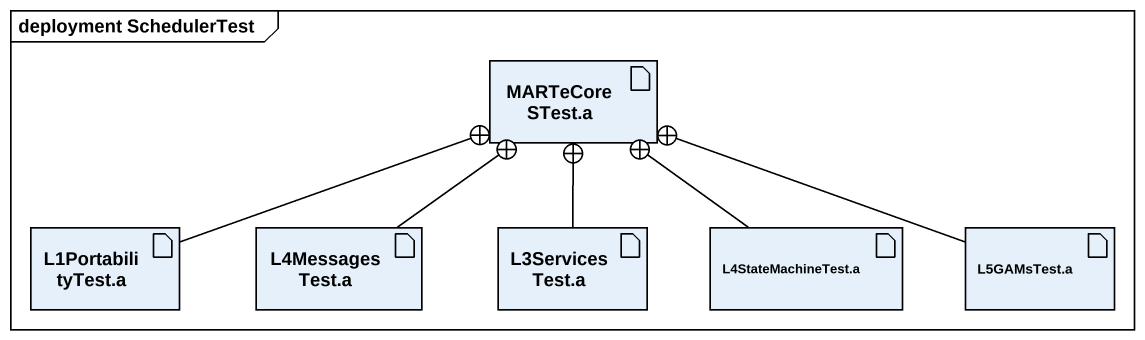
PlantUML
@startuml
mainframe deployment SchedulerTest
artifact "MARTeCoreSTest.a" as MARTeCoreSTest_a
artifact "L1PortabilityTest.a" as L1PortabilityTest_a
artifact "L4MessagesTest.a" as L4MessagesTest_a
artifact "L3ServicesTest.a" as L3ServicesTest_a
artifact "L4StateMachineTest.a" as L4StateMachineTest_a
artifact "L5GAMsTest.a" as L5GAMsTest_a
L1PortabilityTest_a -right-+ MARTeCoreSTest_a
L4MessagesTest_a -up-+ MARTeCoreSTest_a
L3ServicesTest_a -up-+ MARTeCoreSTest_a
L4StateMachineTest_a -up-+ MARTeCoreSTest_a
L5GAMsTest_a -left-+ MARTeCoreSTest_a
@enduml
